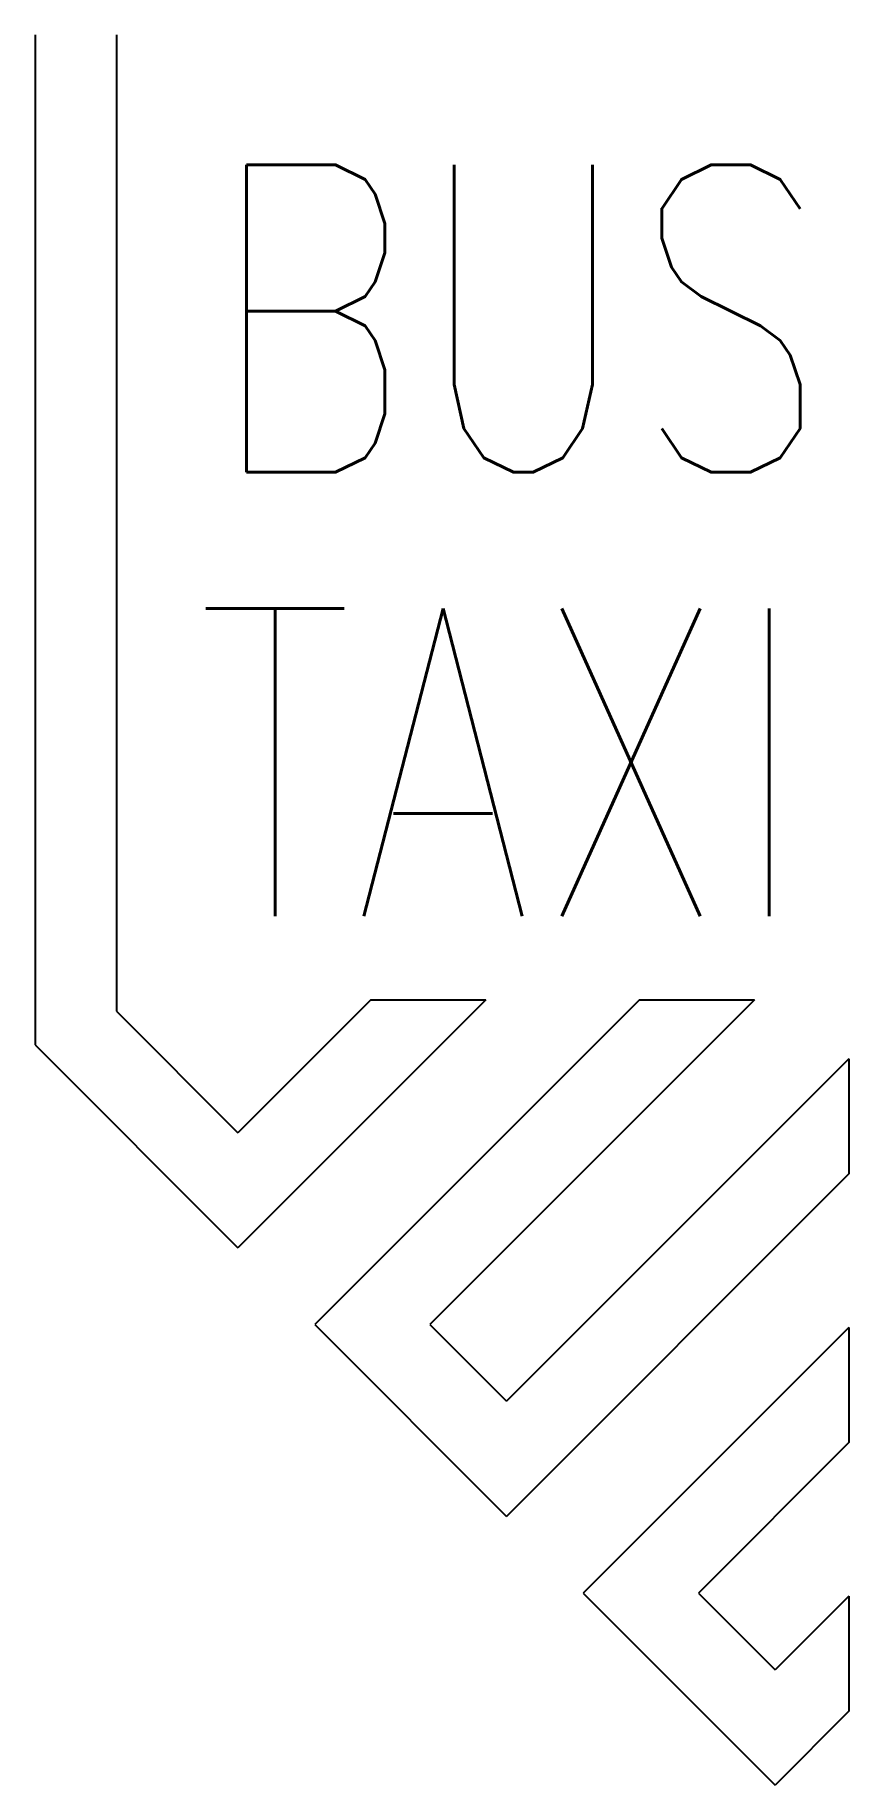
# Model space of a CAD drawing. Extents: x -3 to 0, y 0.27 to 6.72.
import ezdxf
from ezdxf.enums import TextEntityAlignment as Align

# ---------------------------------------------------------------- set-up
doc = ezdxf.new("R2010")
doc.units = 0
doc.header["$LTSCALE"] = 0.75
doc.layers.get('0').update_dxf_attribs({"color": 253, "linetype": 'CONTINUOUS'})
doc.styles.get("Standard").update_dxf_attribs({"font": 'simplex', "height": 0.2})

msp = doc.modelspace()

# ---------------------------------------------------------------- linework, layer by layer
at = {"color": 0, "linetype": 'BYBLOCK'}
for p, q in [((-3, 6.7219), (-3, 3)), ((-2.7, 6.7219), (-2.7, 3.1243)), ((-1.7627, 3.1657), (-2.252, 2.6763)), ((-1.3384, 3.1657), (-2.252, 2.252)), ((-0.7727, 3.1657), (-1.9692, 1.9692)), ((-1.7627, 3.1657), (-1.3384, 3.1657)), ((-0.3484, 3.1657), (-1.5449, 1.9692)), ((-0.7727, 3.1657), (-0.3484, 3.1657)), ((-2.7, 3.1243), (-2.252, 2.6763)), ((-3, 3), (-2.252, 2.252)), ((0, 2.9484), (-1.2621, 1.6864)), ((0, 2.9484), (0, 2.5242)), ((0, 2.5242), (-1.2621, 1.2621)), ((-1.9692, 1.9692), (-1.2621, 1.2621)), ((-1.5449, 1.9692), (-1.2621, 1.6864)), ((0, 1.9585), (-0.9792, 0.9792)), ((0, 1.9585), (0, 1.5342)), ((0, 1.5342), (-0.555, 0.9792)), ((-0.9792, 0.9792), (-0.2721, 0.2721)), ((-0.555, 0.9792), (-0.2721, 0.6964)), ((0, 0.9685), (-0.2721, 0.6964)), ((0, 0.9685), (0, 0.5443)), ((0, 0.5443), (-0.2721, 0.2721))]:
    msp.add_line(p, q, dxfattribs=at)

# ---------------------------------------------------------------- texts
at = {"color": 0, "linetype": 'BYBLOCK', "width": 0.75}
for s, p in [('BUS', (-1.2186, 5.6768)), ('TAXI', (-1.2775, 4.0414))]:
    msp.add_text(s, height=1.13333, dxfattribs=at).set_placement(p, align=Align.MIDDLE)

doc.saveas('drawing.dxf')
